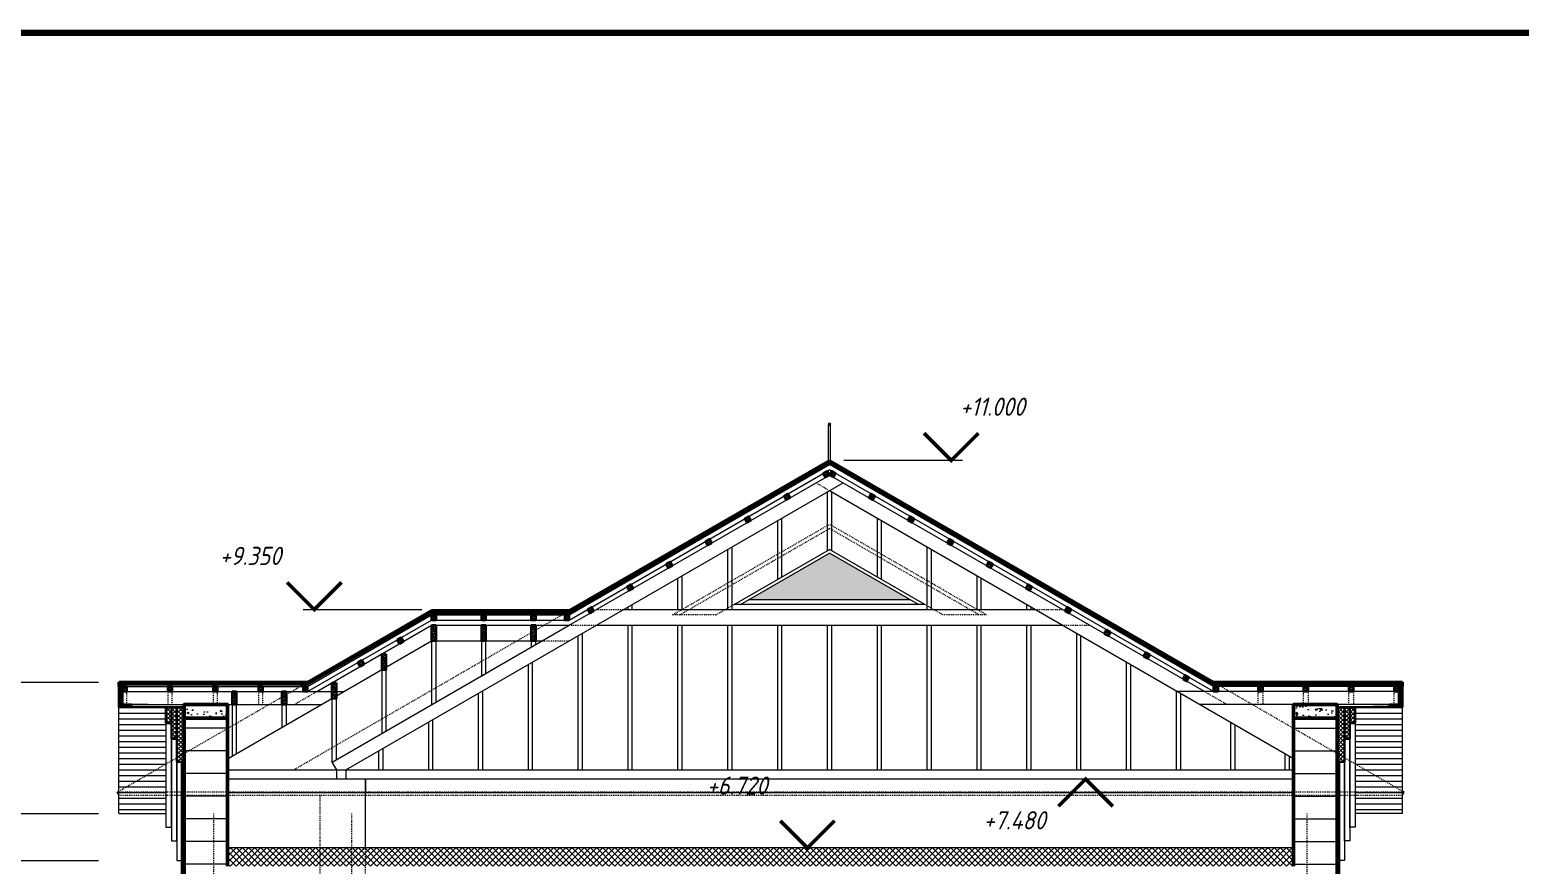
# Model space of a CAD drawing. Header units: millimetres. Extents: x 54 to 1314, y 20 to 614.
# Drawn here: x 1001.5 to 1166, y 220.1 to 312.3 of the extents above; entities that cross this region are included whole.
import ezdxf

# ---------------------------------------------------------------- set-up
doc = ezdxf.new("R2010")
doc.units = ezdxf.units.MM
doc.linetypes.add('ACAD_ISO02W100', pattern=[15, 12, -3])
doc.linetypes.add('CENTER2', pattern=[1.125, 0.75, -0.125, 0.125, -0.125])
for name, color, linetype, lineweight in [('A_ПЕРЕГОР', 213, 'Continuous', 40), ('A_САНТЕХ', 42, 'Continuous', 13), ('A_УТЕП-ЛЬ', 41, 'Continuous', 15), ('А_ВЫСОТН.ОТМЕТКИ', 161, 'Continuous', 20), ('А_ДЕРЕВО', 43, 'Continuous', 30), ('А_КИРПИЧ ОБЛИЦ.', 250, 'Continuous', 30), ('А_КОНСТР.БЕТОН', 6, 'Continuous', 50), ('А_МОНОЛИТНЫЙ Ж.Б. ШТРИХ.', 173, 'Continuous', 5), ('А_НЕВИДИМЫЕ', 8, 'ACAD_ISO02W100', 9), ('А_ОКНА', 4, 'Continuous', 13), ('А_ПЕРВЫЙ ПЛАН', 102, 'Continuous', 15), ('А_СТЕНЫ ГАЗОБЕТОН', 5, 'Continuous', 50), ('А_ШТРИХ.ОКОН', 140, 'Continuous', 9), ('А_ШТУКАТУРКА ФАСАД', 7, 'Continuous', 15), ('ЛИСТ', 7, 'Continuous', 18), ('ОСИ', 40, 'CENTER2', 18)]:
    doc.layers.add(name, color=color, linetype=linetype, lineweight=lineweight)
doc.styles.add('ROMANS', font='romans.shx', dxfattribs={"width": 0.8, "oblique": 15})
pattern_1 = [(180, (291676.81716, -36986.86674), (-1e-16, -0.625), [])]
pattern_2 = [(135, (1017.05517, 236.13638), (0.2245064, 0.2245064), []), (45, (1017.05517, 236.13638), (0.2245064, -0.2245064), [])]
pattern_3 = [(45, (586.10271, 185.09004), (-0.1122532, 0.1122532), []), (135, (586.10271, 185.09004), (-0.336759605, 0.1122532), [0.396875, -0.238125])]
pattern_4 = [(45, (583.73233, 183.7215), (-0.1122532, 0.1122532), []), (135, (583.73233, 183.7215), (-0.336759605, 0.1122532), [0.396875, -0.238125])]
pattern_5 = [(45, (604.59201, 196.71372), (-0.1122532, 0.1122532), []), (135, (604.59201, 196.71372), (-0.336759605, 0.1122532), [0.396875, -0.238125])]
pattern_6 = [(45, (608.92214, 199.21372), (-0.1122532, 0.1122532), []), (135, (608.92214, 199.21372), (-0.336759605, 0.1122532), [0.396875, -0.238125])]
pattern_7 = [(130, (1146.5551, 234.2364), (-1.821847, -0.15939), [0.1905, -2.0955]), (185, (1146.5551, 234.2364), (0.352428, 1.910566), [0.1524, -1.6764]), (79.549, (1146.4033, 234.2231), (-1.469425, 1.751167), [0.1619, -1.7809]), (133.8158, (1146.5551, 234.7444), (-2.71079, -0.420423), [0.28575, -3.14325]), (83.3644, (1146.3292, 234.7093), (-2.37404, 2.474256), [0.24285, -2.67135]), (188.816, (1146.5551, 234.7444), (-2.374046, 2.47425), [0.2286, -2.5146]), (159, (1146.3011, 234.6174), (-1.516149, -1.022655), [0.1905, -2.0955]), (214, (1146.3011, 234.6174), (-0.61802, 1.84188), [0.1524, -1.6764]), (108.5486, (1146.1748, 234.5322), (-2.134165, 0.819229), [0.1619, -1.7809]), (142.5, (1146.55515, 234.2364), (-0.030886, 0.8455504), [0, -1.65608, 0, -1.7018, 0, -1.68275]), (172.5, (1146.55515, 234.2364), (-0.6681966, 1.001806), [0, -0.97028, 0, -1.61798, 0, -0.64135]), (212.5, (1147.1216, 234.2364), (-1.355906, -0.0572874), [0, -0.635, 0, -1.9812, 0, -2.6289]), (222.5, (1147.3756, 234.2364), (-1.481292, 0.254265), [0, -0.8255, 0, -1.31572, 0, -1.8669])]
pattern_8 = [(45, (600.26188, 194.21372), (-0.1122532, 0.1122532), []), (135, (600.26188, 194.21372), (-0.336759605, 0.1122532), [0.396875, -0.238125])]
pattern_9 = [(45, (595.93176, 191.71372), (-0.1122532, 0.1122532), []), (135, (595.93176, 191.71372), (-0.336759605, 0.1122532), [0.396875, -0.238125])]
pattern_10 = [(45, (591.60163, 189.21372), (-0.1122532, 0.1122532), []), (135, (591.60163, 189.21372), (-0.336759605, 0.1122532), [0.396875, -0.238125])]
pattern_11 = [(45, (587.2715, 186.71372), (-0.1122532, 0.1122532), []), (135, (587.2715, 186.71372), (-0.336759605, 0.1122532), [0.396875, -0.238125])]
pattern_12 = [(45, (582.94137, 184.21372), (-0.1122532, 0.1122532), []), (135, (582.94137, 184.21372), (-0.336759605, 0.1122532), [0.396875, -0.238125])]
pattern_13 = [(45, (530.20017, 164.56506), (-0.1122532, 0.1122532), []), (135, (530.20017, 164.56506), (-0.336759605, 0.1122532), [0.396875, -0.238125])]
pattern_14 = [(45, (530.20017, 164.86315), (-0.1122532, 0.1122532), []), (135, (530.20017, 164.86315), (-0.336759605, 0.1122532), [0.396875, -0.238125])]
pattern_15 = [(45, (525.27087, 164.56506), (-0.1122532, 0.1122532), []), (135, (525.27087, 164.56506), (-0.336759605, 0.1122532), [0.396875, -0.238125])]

msp = doc.modelspace()

# ---------------------------------------------------------------- hatches: boundary and pattern name
at = {"layer": 'A_УТЕП-ЛЬ', "lineweight": 5}
h = msp.add_hatch(dxfattribs=at)
h.set_pattern_fill('ANSI37', color=256, scale=0.1, style=0)
h.set_pattern_definition(pattern_2)
h.paths.add_polyline_path([(1017.155, 235.804), (1016.555, 235.804), (1016.555, 237.536), (1018.555, 237.536), (1018.555, 237.536), (1018.555, 232.336), (1018.555, 231.532), (1017.755, 231.532), (1017.755, 234.072), (1017.155, 234.072)])
h = msp.add_hatch(dxfattribs=at)
h.set_pattern_fill('ANSI37', color=256, scale=0.1, style=0)
h.set_pattern_definition(pattern_2)
h.paths.add_polyline_path([(1147.155, 235.804), (1147.755, 235.804), (1147.755, 237.536), (1145.755, 237.536), (1145.755, 237.536), (1145.755, 232.336), (1145.755, 231.532), (1146.555, 231.532), (1146.555, 234.072), (1147.155, 234.072)])
h = msp.add_hatch(dxfattribs=at)
h.set_pattern_fill('ANSI37', color=256, scale=0.15, style=0)
h.set_pattern_definition([(135, (1180.5741, 220.02), (0.3367596, 0.3367596), []), (45, (1180.5741, 220.02), (0.3367596, -0.3367596), [])])
h.paths.add_polyline_path([(1140.955, 220.02), (1140.955, 222.02), (1023.355, 222.02), (1023.355, 220.02)])
at = {"layer": 'А_ДЕРЕВО', "lineweight": 5, "ltscale": 100}
h = msp.add_hatch(dxfattribs=at)
h.set_pattern_fill('ANSI38', color=256, scale=0.05, style=0)
h.set_pattern_definition(pattern_6)
h.paths.add_polyline_path([(1089.505, 263.589), (1089.072, 263.339), (1089.322, 262.906), (1089.755, 263.156)])
h = msp.add_hatch(dxfattribs=at)
h.set_pattern_fill('ANSI38', color=256, scale=0.05, style=0)
h.set_pattern_definition(pattern_6)
h.paths.add_polyline_path([(1090.005, 263.589), (1090.438, 263.339), (1090.188, 262.906), (1089.755, 263.156)])
h = msp.add_hatch(dxfattribs=at)
h.set_pattern_fill('ANSI38', color=256, scale=0.05, style=0)
h.set_pattern_definition(pattern_5)
h.paths.add_polyline_path([(1085.175, 261.089), (1084.742, 260.839), (1084.992, 260.406), (1085.425, 260.656)])
h = msp.add_hatch(dxfattribs=at)
h.set_pattern_fill('ANSI38', color=256, scale=0.05, style=0)
h.set_pattern_definition(pattern_5)
h.paths.add_polyline_path([(1094.335, 261.089), (1094.768, 260.839), (1094.518, 260.406), (1094.085, 260.656)])
h = msp.add_hatch(dxfattribs=at)
h.set_pattern_fill('ANSI38', color=256, scale=0.05, style=0)
h.set_pattern_definition(pattern_8)
h.paths.add_polyline_path([(1080.845, 258.589), (1080.412, 258.339), (1080.662, 257.906), (1081.095, 258.156)])
h = msp.add_hatch(dxfattribs=at)
h.set_pattern_fill('ANSI38', color=256, scale=0.05, style=0)
h.set_pattern_definition(pattern_8)
h.paths.add_polyline_path([(1098.665, 258.589), (1099.098, 258.339), (1098.848, 257.906), (1098.415, 258.156)])
h = msp.add_hatch(dxfattribs=at)
h.set_pattern_fill('ANSI38', color=256, scale=0.05, style=0)
h.set_pattern_definition(pattern_9)
h.paths.add_polyline_path([(1076.515, 256.089), (1076.082, 255.839), (1076.332, 255.406), (1076.765, 255.656)])
h = msp.add_hatch(dxfattribs=at)
h.set_pattern_fill('ANSI38', color=256, scale=0.05, style=0)
h.set_pattern_definition(pattern_9)
h.paths.add_polyline_path([(1102.996, 256.089), (1103.429, 255.839), (1103.179, 255.406), (1102.746, 255.656)])
h = msp.add_hatch(dxfattribs=at)
h.set_pattern_fill('ANSI38', color=256, scale=0.05, style=0)
h.set_pattern_definition(pattern_10)
h.paths.add_polyline_path([(1072.185, 253.589), (1071.752, 253.339), (1072.002, 252.906), (1072.435, 253.156)])
h = msp.add_hatch(dxfattribs=at)
h.set_pattern_fill('ANSI38', color=256, scale=0.05, style=0)
h.set_pattern_definition(pattern_10)
h.paths.add_polyline_path([(1107.326, 253.589), (1107.759, 253.339), (1107.509, 252.906), (1107.076, 253.156)])
h = msp.add_hatch(dxfattribs=at)
h.set_pattern_fill('ANSI38', color=256, scale=0.05, style=0)
h.set_pattern_definition(pattern_11)
h.paths.add_polyline_path([(1067.855, 251.089), (1067.422, 250.839), (1067.672, 250.406), (1068.105, 250.656)])
h = msp.add_hatch(dxfattribs=at)
h.set_pattern_fill('ANSI38', color=256, scale=0.05, style=0)
h.set_pattern_definition(pattern_11)
h.paths.add_polyline_path([(1111.656, 251.089), (1112.089, 250.839), (1111.839, 250.406), (1111.406, 250.656)])
h = msp.add_hatch(dxfattribs=at)
h.set_pattern_fill('ANSI38', color=256, scale=0.05, style=0)
h.set_pattern_definition(pattern_12)
h.paths.add_polyline_path([(1063.524, 248.589), (1063.091, 248.339), (1063.341, 247.906), (1063.774, 248.156)])
h = msp.add_hatch(dxfattribs=at)
h.set_pattern_fill('ANSI38', color=256, scale=0.05, style=0)
h.set_pattern_definition(pattern_12)
h.paths.add_polyline_path([(1115.986, 248.589), (1116.419, 248.339), (1116.169, 247.906), (1115.736, 248.156)])
h = msp.add_hatch(dxfattribs=at)
h.set_pattern_fill('ANSI38', color=256, scale=0.05, style=0)
h.set_pattern_definition(pattern_3)
h.paths.add_polyline_path([(1046.355, 247.741), (1045.855, 247.741), (1045.855, 247.163), (1046.355, 247.163)])
h = msp.add_hatch(dxfattribs=at)
h.set_pattern_fill('ANSI38', color=256, scale=0.05, style=0)
h.set_pattern_definition(pattern_3)
h.paths.add_polyline_path([(1051.855, 247.741), (1051.355, 247.741), (1051.355, 247.163), (1051.855, 247.163)])
h = msp.add_hatch(dxfattribs=at)
h.set_pattern_fill('ANSI38', color=256, scale=0.05, style=0)
h.set_pattern_definition(pattern_3)
h.paths.add_polyline_path([(1057.355, 247.741), (1056.855, 247.741), (1056.855, 247.163), (1057.355, 247.163)])
h = msp.add_hatch(dxfattribs=at)
h.set_pattern_fill('ANSI38', color=256, scale=0.05, style=0)
h.set_pattern_definition([(45, (584.4592, 185.09004), (-0.1122532, 0.1122532), []), (135, (584.4592, 185.09004), (-0.336759605, 0.1122532), [0.396875, -0.238125])])
h.paths.add_polyline_path([(1061.055, 247.741), (1060.555, 247.741), (1060.555, 247.163), (1061.055, 247.163)])
h = msp.add_hatch(dxfattribs=at)
h.set_pattern_fill('ANSI38', color=256, scale=0.05, style=0)
h.set_pattern_definition(pattern_4)
h.paths.add_polyline_path([(1042.499, 245.226), (1042.066, 244.976), (1042.316, 244.543), (1042.749, 244.793)])
h = msp.add_hatch(dxfattribs=at)
h.set_pattern_fill('ANSI38', color=256, scale=0.05, style=0)
h.set_pattern_definition(pattern_3)
h.paths.add_polyline_path([(1046.355, 246.586), (1045.855, 246.586), (1045.855, 244.854), (1046.355, 244.854)])
h = msp.add_hatch(dxfattribs=at)
h.set_pattern_fill('ANSI38', color=256, scale=0.05, style=0)
h.set_pattern_definition(pattern_3)
h.paths.add_polyline_path([(1051.855, 246.586), (1051.355, 246.586), (1051.355, 244.854), (1051.855, 244.854)])
h = msp.add_hatch(dxfattribs=at)
h.set_pattern_fill('ANSI38', color=256, scale=0.05, style=0)
h.set_pattern_definition(pattern_3)
h.paths.add_polyline_path([(1057.355, 246.586), (1056.855, 246.586), (1056.855, 244.854), (1057.355, 244.854)])
h = msp.add_hatch(dxfattribs=at)
h.set_pattern_fill('ANSI38', color=256, scale=0.05, style=0)
h.set_pattern_definition([(45, (604.59201, 181.71372), (-0.1122532, 0.1122532), []), (135, (604.59201, 181.71372), (-0.336759605, 0.1122532), [0.396875, -0.238125])])
h.paths.add_polyline_path([(1120.316, 246.089), (1120.749, 245.839), (1120.499, 245.406), (1120.066, 245.656)])
h = msp.add_hatch(dxfattribs=at)
h.set_pattern_fill('ANSI38', color=256, scale=0.05, style=0)
h.set_pattern_definition([(45, (580.60271, 181.91461), (-0.1122532, 0.1122532), []), (135, (580.60271, 181.91461), (-0.336759605, 0.1122532), [0.396875, -0.238125])])
h.paths.add_polyline_path([(1040.855, 243.41), (1040.355, 243.41), (1040.355, 241.678), (1040.855, 241.678)])
h = msp.add_hatch(dxfattribs=at)
h.set_pattern_fill('ANSI38', color=256, scale=0.05, style=0)
h.set_pattern_definition([(45, (600.26188, 179.21372), (-0.1122532, 0.1122532), []), (135, (600.26188, 179.21372), (-0.336759605, 0.1122532), [0.396875, -0.238125])])
h.paths.add_polyline_path([(1124.646, 243.589), (1125.079, 243.339), (1124.829, 242.906), (1124.396, 243.156)])
h = msp.add_hatch(dxfattribs=at)
h.set_pattern_fill('ANSI38', color=256, scale=0.05, style=0)
h.set_pattern_definition(pattern_4)
h.paths.add_polyline_path([(1038.169, 242.726), (1037.736, 242.476), (1037.986, 242.043), (1038.419, 242.293)])
h = msp.add_hatch(dxfattribs=at)
h.set_pattern_fill('ANSI38', color=256, scale=0.05, style=0)
h.set_pattern_definition([(45, (575.10271, 178.73919), (-0.1122532, 0.1122532), []), (135, (575.10271, 178.73919), (-0.336759605, 0.1122532), [0.396875, -0.238125])])
h.paths.add_polyline_path([(1035.355, 240.235), (1034.855, 240.235), (1034.855, 238.503), (1035.355, 238.503)])
h = msp.add_hatch(dxfattribs=at)
h.set_pattern_fill('ANSI38', color=256, scale=0.05, style=0)
h.set_pattern_definition([(45, (595.93176, 176.71372), (-0.1122532, 0.1122532), []), (135, (595.93176, 176.71372), (-0.336759605, 0.1122532), [0.396875, -0.238125])])
h.paths.add_polyline_path([(1128.976, 241.089), (1129.409, 240.839), (1129.159, 240.406), (1128.726, 240.656)])
h = msp.add_hatch(dxfattribs=at)
h.set_pattern_fill('ANSI38', color=256, scale=0.05, style=0)
h.set_pattern_definition(pattern_13)
h.paths.add_polyline_path([(1011.755, 237.636), (1011.455, 237.636), (1011.455, 239.848), (1011.755, 239.848)])
h = msp.add_hatch(dxfattribs=at)
h.set_pattern_fill('ANSI38', color=256, scale=0.05, style=0)
h.set_pattern_definition(pattern_13)
h.paths.add_polyline_path([(1012.255, 239.848), (1011.755, 239.848), (1011.755, 239.27), (1012.255, 239.27)])
h = msp.add_hatch(dxfattribs=at)
h.set_pattern_fill('ANSI38', color=256, scale=0.05, style=0)
h.set_pattern_definition(pattern_13)
h.paths.add_polyline_path([(1017.255, 239.848), (1016.755, 239.848), (1016.755, 239.27), (1017.255, 239.27)])
h = msp.add_hatch(dxfattribs=at)
h.set_pattern_fill('ANSI38', color=256, scale=0.05, style=0)
h.set_pattern_definition(pattern_13)
h.paths.add_polyline_path([(1022.255, 239.848), (1021.755, 239.848), (1021.755, 239.27), (1022.255, 239.27)])
h = msp.add_hatch(dxfattribs=at)
h.set_pattern_fill('ANSI38', color=256, scale=0.05, style=0)
h.set_pattern_definition([(45, (564.10271, 177.77457), (-0.1122532, 0.1122532), []), (135, (564.10271, 177.77457), (-0.336759605, 0.1122532), [0.396875, -0.238125])])
h.paths.add_polyline_path([(1024.355, 239.27), (1023.855, 239.27), (1023.855, 237.836), (1024.355, 237.836)])
h = msp.add_hatch(dxfattribs=at)
h.set_pattern_fill('ANSI38', color=256, scale=0.05, style=0)
h.set_pattern_definition(pattern_13)
h.paths.add_polyline_path([(1027.255, 239.848), (1026.755, 239.848), (1026.755, 239.27), (1027.255, 239.27)])
h = msp.add_hatch(dxfattribs=at)
h.set_pattern_fill('ANSI38', color=256, scale=0.05, style=0)
h.set_pattern_definition([(45, (569.60271, 177.77457), (-0.1122532, 0.1122532), []), (135, (569.60271, 177.77457), (-0.336759605, 0.1122532), [0.396875, -0.238125])])
h.paths.add_polyline_path([(1029.855, 239.27), (1029.355, 239.27), (1029.355, 237.836), (1029.855, 237.836)])
h = msp.add_hatch(dxfattribs=at)
h.set_pattern_fill('ANSI38', color=256, scale=0.05, style=0)
h.set_pattern_definition(pattern_15)
h.paths.add_polyline_path([(1032.184, 239.848), (1031.684, 239.848), (1031.684, 239.27), (1032.184, 239.27)])
h = msp.add_hatch(dxfattribs=at)
h.set_pattern_fill('ANSI38', color=256, scale=0.05, style=0)
h.set_pattern_definition(pattern_15)
h.paths.add_polyline_path([(1132.126, 239.848), (1132.626, 239.848), (1132.626, 239.27), (1132.126, 239.27)])
h = msp.add_hatch(dxfattribs=at)
h.set_pattern_fill('ANSI38', color=256, scale=0.05, style=0)
h.set_pattern_definition(pattern_13)
h.paths.add_polyline_path([(1137.055, 239.848), (1137.555, 239.848), (1137.555, 239.27), (1137.055, 239.27)])
h = msp.add_hatch(dxfattribs=at)
h.set_pattern_fill('ANSI38', color=256, scale=0.05, style=0)
h.set_pattern_definition(pattern_13)
h.paths.add_polyline_path([(1142.055, 239.848), (1142.555, 239.848), (1142.555, 239.27), (1142.055, 239.27)])
h = msp.add_hatch(dxfattribs=at)
h.set_pattern_fill('ANSI38', color=256, scale=0.05, style=0)
h.set_pattern_definition(pattern_13)
h.paths.add_polyline_path([(1147.055, 239.848), (1147.555, 239.848), (1147.555, 239.27), (1147.055, 239.27)])
h = msp.add_hatch(dxfattribs=at)
h.set_pattern_fill('ANSI38', color=256, scale=0.05, style=0)
h.set_pattern_definition(pattern_13)
h.paths.add_polyline_path([(1152.055, 239.848), (1152.555, 239.848), (1152.555, 239.27), (1152.055, 239.27)])
h = msp.add_hatch(dxfattribs=at)
h.set_pattern_fill('ANSI38', color=256, scale=0.05, style=0)
h.set_pattern_definition(pattern_13)
h.paths.add_polyline_path([(1152.555, 237.636), (1152.855, 237.636), (1152.855, 239.848), (1152.555, 239.848)])
h = msp.add_hatch(dxfattribs=at)
h.set_pattern_fill('ANSI38', color=256, scale=0.05, style=0)
h.set_pattern_definition(pattern_14)
h.paths.add_polyline_path([(1011.755, 237.836), (1012.755, 237.836), (1012.755, 237.636), (1011.755, 237.636)])
h = msp.add_hatch(dxfattribs=at)
h.set_pattern_fill('ANSI38', color=256, scale=0.05, style=0)
h.set_pattern_definition(pattern_14)
h.paths.add_polyline_path([(1152.555, 237.836), (1151.555, 237.836), (1151.555, 237.636), (1152.555, 237.636)])
at = {"layer": 'А_МОНОЛИТНЫЙ Ж.Б. ШТРИХ.', "ltscale": 100}
h = msp.add_hatch(dxfattribs=at)
h.set_pattern_fill('AR-CONC', color=256, scale=0.01)
h.set_pattern_definition(pattern_7)
h.paths.add_polyline_path([(1023.355, 236.336), (1023.355, 237.836), (1018.555, 237.836), (1018.555, 236.336)])
h = msp.add_hatch(dxfattribs=at)
h.set_pattern_fill('AR-CONC', color=256, scale=0.01)
h.set_pattern_definition(pattern_7)
h.paths.add_polyline_path([(1140.955, 236.336), (1140.955, 237.836), (1145.755, 237.836), (1145.755, 236.336)])
at = {"layer": 'А_ШТРИХ.ОКОН', "ltscale": 100}
h = msp.add_hatch(color=256, dxfattribs=at)
h.set_gradient(color1=(116, 208, 231), one_color=1, tint=1, name='INVCURVED')
h.paths.add_polyline_path([(1098.713, 249.38), (1089.755, 254.551), (1080.797, 249.38)])
at = {"layer": 'А_ШТУКАТУРКА ФАСАД'}
h = msp.add_hatch(dxfattribs=at)
h.set_pattern_fill('ANSI31', color=255, scale=5, angle=135)
h.set_pattern_definition(pattern_1)
h.paths.add_polyline_path([(1011.355, 237.536), (1016.555, 237.536), (1016.555, 225.82), (1011.355, 225.82)])
h = msp.add_hatch(dxfattribs=at)
h.set_pattern_fill('ANSI31', color=255, scale=5, angle=135)
h.set_pattern_definition(pattern_1)
h.paths.add_polyline_path([(1152.955, 237.536), (1147.755, 237.536), (1147.755, 225.82), (1152.955, 225.82)])

# ---------------------------------------------------------------- linework, layer by layer
at = {"layer": 'A_ПЕРЕГОР'}
for p, q in [((1061.055, 248.199), (1089.755, 264.769)), ((1132.126, 240.306), (1089.755, 264.769)), ((1061.055, 247.97), (1089.755, 264.539)), ((1132.126, 240.077), (1089.755, 264.539)), ((1032.184, 240.306), (1045.855, 248.199)), ((1032.184, 240.077), (1045.855, 247.97)), ((1045.855, 248.199), (1061.055, 248.199)), ((1045.855, 247.97), (1061.055, 247.97)), ((1011.355, 240.306), (1032.184, 240.306)), ((1011.355, 239.848), (1011.355, 240.306)), ((1011.355, 240.077), (1032.184, 240.077)), ((1152.955, 240.306), (1132.126, 240.306)), ((1152.955, 240.077), (1132.126, 240.077)), ((1152.955, 239.848), (1152.955, 240.306))]:
    msp.add_line(p, q, dxfattribs=at)
for points in [[(1018.555, 215.12), (1018.355, 215.12), (1018.355, 231.532), (1018.555, 231.532)], [(1145.755, 215.12), (1145.955, 215.12), (1145.955, 231.532), (1145.755, 231.532)]]:
    msp.add_lwpolyline(points, close=True, dxfattribs=at)
at = {"layer": 'A_САНТЕХ', "lineweight": 20}
for p, q in [((1061.055, 247.741), (1089.755, 264.31)), ((1132.126, 239.848), (1089.755, 264.31)), ((1032.184, 239.848), (1045.855, 247.741)), ((1045.855, 247.741), (1061.055, 247.741)), ((1011.355, 239.848), (1032.184, 239.848)), ((1152.955, 239.848), (1132.126, 239.848))]:
    msp.add_line(p, q, dxfattribs=at)
at = {"layer": 'A_УТЕП-ЛЬ', "lineweight": 9}
msp.add_line((1140.955, 222.02), (1023.355, 222.02), dxfattribs=at)
at = {"layer": 'А_ВЫСОТН.ОТМЕТКИ'}
for p, q in [((1104.421, 264.769), (1091.324, 264.769)), ((1031.687, 248.314), (1044.783, 248.314)), ((997.087, 240.306), (1009.118, 240.306)), ((996.61, 225.82), (1009.118, 225.82)), ((997.085, 220.62), (1009.118, 220.62))]:
    msp.add_line(p, q, dxfattribs=at)
for points in [[(1116.056, 268.812, 0, 0, 0), (1103.195, 268.812, 0, 0, 0), (1103.195, 264.769, 0.4, 0.4, 0), (1100.195, 267.769, 0.4, 0.4, 0), (1103.195, 264.769, 0.4, 0.4, 0), (1106.195, 267.769, 0.4, 0.4, 0)], [(1020.051, 252.358, 0, 0, 0), (1032.912, 252.358, 0, 0, 0), (1032.912, 248.314, 0.4, 0.4, 0), (1035.912, 251.314, 0.4, 0.4, 0), (1032.912, 248.314, 0.4, 0.4, 0), (1029.912, 251.314, 0.4, 0.4, 0)], [(1105.147, 223.191, 0, 0, 0), (1118.009, 223.191, 0, 0, 0), (1118.009, 229.62, 0.4, 0.4, 0), (1121.009, 226.62, 0.4, 0.4, 0), (1118.009, 229.62, 0.4, 0.4, 0), (1115.009, 226.62, 0.4, 0.4, 0)], [(1074.463, 227.02, 0, 0, 0), (1087.324, 227.02, 0, 0, 0), (1087.324, 222.02, 0.4, 0.4, 0), (1090.324, 225.02, 0.4, 0.4, 0), (1087.324, 222.02, 0.4, 0.4, 0), (1084.324, 225.02, 0.4, 0.4, 0)]]:
    msp.add_lwpolyline(points, format="xyseb", dxfattribs=at)
at = {"layer": 'А_ДЕРЕВО', "ltscale": 100}
for points in [[(1089.755, 263.156), (1089.322, 262.906), (1089.072, 263.339), (1089.505, 263.589)], [(1089.755, 263.156), (1090.188, 262.906), (1090.438, 263.339), (1090.005, 263.589)], [(1085.425, 260.656), (1084.992, 260.406), (1084.742, 260.839), (1085.175, 261.089)], [(1094.085, 260.656), (1094.518, 260.406), (1094.768, 260.839), (1094.335, 261.089)], [(1081.095, 258.156), (1080.662, 257.906), (1080.412, 258.339), (1080.845, 258.589)], [(1098.415, 258.156), (1098.848, 257.906), (1099.098, 258.339), (1098.665, 258.589)], [(1076.765, 255.656), (1076.332, 255.406), (1076.082, 255.839), (1076.515, 256.089)], [(1102.746, 255.656), (1103.179, 255.406), (1103.429, 255.839), (1102.996, 256.089)], [(1072.435, 253.156), (1072.002, 252.906), (1071.752, 253.339), (1072.185, 253.589)], [(1107.076, 253.156), (1107.509, 252.906), (1107.759, 253.339), (1107.326, 253.589)], [(1068.105, 250.656), (1067.672, 250.406), (1067.422, 250.839), (1067.855, 251.089)], [(1111.406, 250.656), (1111.839, 250.406), (1112.089, 250.839), (1111.656, 251.089)], [(1063.774, 248.156), (1063.341, 247.906), (1063.091, 248.339), (1063.524, 248.589)], [(1115.736, 248.156), (1116.169, 247.906), (1116.419, 248.339), (1115.986, 248.589)], [(1046.355, 247.741), (1045.855, 247.741), (1045.855, 247.163), (1046.355, 247.163)], [(1051.855, 247.741), (1051.355, 247.741), (1051.355, 247.163), (1051.855, 247.163)], [(1057.355, 247.741), (1056.855, 247.741), (1056.855, 247.163), (1057.355, 247.163)], [(1061.055, 247.741), (1060.555, 247.741), (1060.555, 247.163), (1061.055, 247.163)], [(1042.749, 244.793), (1042.316, 244.543), (1042.066, 244.976), (1042.499, 245.226)], [(1046.355, 246.586), (1045.855, 246.586), (1045.855, 244.854), (1046.355, 244.854)], [(1051.855, 246.586), (1051.355, 246.586), (1051.355, 244.854), (1051.855, 244.854)], [(1057.355, 246.586), (1056.855, 246.586), (1056.855, 244.854), (1057.355, 244.854)], [(1120.066, 245.656), (1120.499, 245.406), (1120.749, 245.839), (1120.316, 246.089)], [(1040.855, 243.41), (1040.355, 243.41), (1040.355, 241.678), (1040.855, 241.678)], [(1124.396, 243.156), (1124.829, 242.906), (1125.079, 243.339), (1124.646, 243.589)], [(1038.419, 242.293), (1037.986, 242.043), (1037.736, 242.476), (1038.169, 242.726)], [(1035.355, 240.235), (1034.855, 240.235), (1034.855, 238.503), (1035.355, 238.503)], [(1128.726, 240.656), (1129.159, 240.406), (1129.409, 240.839), (1128.976, 241.089)], [(1011.455, 239.848), (1011.755, 239.848), (1011.755, 237.636), (1011.455, 237.636)], [(1012.255, 239.848), (1011.755, 239.848), (1011.755, 239.27), (1012.255, 239.27)], [(1017.255, 239.848), (1016.755, 239.848), (1016.755, 239.27), (1017.255, 239.27)], [(1022.255, 239.848), (1021.755, 239.848), (1021.755, 239.27), (1022.255, 239.27)], [(1024.355, 239.27), (1023.855, 239.27), (1023.855, 237.836), (1024.355, 237.836)], [(1027.255, 239.848), (1026.755, 239.848), (1026.755, 239.27), (1027.255, 239.27)], [(1029.855, 239.27), (1029.355, 239.27), (1029.355, 237.836), (1029.855, 237.836)], [(1032.184, 239.848), (1031.684, 239.848), (1031.684, 239.27), (1032.184, 239.27)], [(1132.126, 239.848), (1132.626, 239.848), (1132.626, 239.27), (1132.126, 239.27)], [(1137.055, 239.848), (1137.555, 239.848), (1137.555, 239.27), (1137.055, 239.27)], [(1142.055, 239.848), (1142.555, 239.848), (1142.555, 239.27), (1142.055, 239.27)], [(1147.055, 239.848), (1147.555, 239.848), (1147.555, 239.27), (1147.055, 239.27)], [(1152.055, 239.848), (1152.555, 239.848), (1152.555, 239.27), (1152.055, 239.27)], [(1152.855, 239.848), (1152.555, 239.848), (1152.555, 237.636), (1152.855, 237.636)], [(1011.755, 237.636), (1012.755, 237.636), (1012.755, 237.836), (1011.755, 237.836)], [(1152.555, 237.636), (1151.555, 237.636), (1151.555, 237.836), (1152.555, 237.836)]]:
    msp.add_lwpolyline(points, close=True, dxfattribs=at)
at = {"layer": 'А_КИРПИЧ ОБЛИЦ.', "color": 7}
for p, q in [((1011.355, 237.536), (1011.355, 239.848)), ((1152.955, 237.536), (1152.955, 239.848)), ((1011.355, 237.536), (1018.555, 237.536)), ((1152.955, 237.536), (1145.755, 237.536))]:
    msp.add_line(p, q, dxfattribs=at)
for points in [[(1016.555, 235.804), (1017.155, 235.804), (1017.155, 237.536), (1016.555, 237.536)], [(1017.155, 234.072), (1017.755, 234.072), (1017.755, 237.536), (1017.155, 237.536)], [(1017.755, 231.532), (1018.555, 231.532), (1018.555, 237.536), (1017.755, 237.536)], [(1146.555, 231.532), (1145.755, 231.532), (1145.755, 237.536), (1146.555, 237.536)], [(1147.155, 234.072), (1146.555, 234.072), (1146.555, 237.536), (1147.155, 237.536)], [(1147.755, 235.804), (1147.155, 235.804), (1147.155, 237.536), (1147.755, 237.536)]]:
    msp.add_lwpolyline(points, close=True, dxfattribs=at)
at = {"layer": 'А_КОНСТР.БЕТОН', "color": 1, "ltscale": 5}
for points in [[(1023.355, 236.336), (1018.555, 236.336), (1018.555, 237.836), (1023.355, 237.836)], [(1140.955, 236.336), (1145.755, 236.336), (1145.755, 237.836), (1140.955, 237.836)]]:
    msp.add_lwpolyline(points, close=True, dxfattribs=at)
at = {"layer": 'А_НЕВИДИМЫЕ', "ltscale": 0.0001}
for p, q in [((1089.755, 261.424), (1088.255, 262.29)), ((1072.435, 247.725), (1089.755, 257.725)), ((1073.231, 247.725), (1089.755, 257.265)), ((1107.076, 247.725), (1089.755, 257.725)), ((1106.279, 247.725), (1089.755, 257.265)), ((1064.055, 248.318), (1067.055, 248.318)), ((1077.231, 247.725), (1079.231, 248.88)), ((1102.279, 247.725), (1100.279, 248.88)), ((1112.455, 248.318), (1115.455, 248.318)), ((1030.608, 230.62), (1061.055, 248.199)), ((1077.231, 247.725), (1072.435, 247.725)), ((1107.076, 247.725), (1102.279, 247.725)), ((1061.055, 246.586), (1064.055, 246.586)), ((1115.455, 246.586), (1118.455, 246.586)), ((1058.055, 244.854), (1061.055, 244.854)), ((1011.355, 228.28), (1032.184, 240.306)), ((1152.955, 228.28), (1132.126, 240.306)), ((1030.701, 237.836), (1033.184, 239.27)), ((1133.61, 237.836), (1131.126, 239.27)), ((1152.955, 228.165), (1011.156, 228.165)), ((1152.955, 227.82), (1011.355, 227.82)), ((1033.555, 154.82), (1033.555, 227.82)), ((1038.555, 175.82), (1038.555, 222.02))]:
    msp.add_line(p, q, dxfattribs=at)
for points in [[(1012.255, 239.27), (1011.755, 239.27), (1011.755, 237.836), (1012.255, 237.836)], [(1017.255, 239.27), (1016.755, 239.27), (1016.755, 237.836), (1017.255, 237.836)], [(1022.255, 239.27), (1021.755, 239.27), (1021.755, 237.836), (1022.255, 237.836)], [(1027.255, 239.27), (1026.755, 239.27), (1026.755, 237.836), (1027.255, 237.836)], [(1137.055, 239.27), (1137.555, 239.27), (1137.555, 237.836), (1137.055, 237.836)], [(1142.055, 239.27), (1142.555, 239.27), (1142.555, 237.836), (1142.055, 237.836)], [(1147.055, 239.27), (1147.555, 239.27), (1147.555, 237.836), (1147.055, 237.836)], [(1152.055, 239.27), (1152.555, 239.27), (1152.555, 237.836), (1152.055, 237.836)]]:
    msp.add_lwpolyline(points, close=True, dxfattribs=at)
at = {"layer": 'А_ОКНА', "ltscale": 100}
for p, q in [((1079.931, 248.88), (1089.755, 254.551)), ((1099.579, 248.88), (1089.755, 254.551)), ((1098.713, 249.38), (1080.797, 249.38))]:
    msp.add_line(p, q, dxfattribs=at)
at = {"layer": 'А_ПЕРВЫЙ ПЛАН', "ltscale": 100}
for p, q in [((1089.63, 264.696), (1089.63, 268.669)), ((1089.63, 268.669), (1089.88, 268.669)), ((1089.88, 264.696), (1089.88, 268.669)), ((1061.055, 247.163), (1089.755, 263.733)), ((1061.055, 246.586), (1089.755, 263.156)), ((1132.126, 239.27), (1089.755, 263.733)), ((1131.126, 239.27), (1089.755, 263.156)), ((1036.402, 230.62), (1091.255, 262.29)), ((1140.955, 231.863), (1089.755, 261.424)), ((1079.231, 248.88), (1089.755, 254.955)), ((1100.279, 248.88), (1089.755, 254.955)), ((1067.055, 248.318), (1112.455, 248.318)), ((1100.279, 248.88), (1079.231, 248.88)), ((1032.184, 239.27), (1045.855, 247.163)), ((1045.855, 247.163), (1061.055, 247.163)), ((1033.184, 239.27), (1045.855, 246.586)), ((1034.902, 231.486), (1061.055, 246.586)), ((1045.855, 246.586), (1061.055, 246.586)), ((1064.055, 246.586), (1115.455, 246.586)), ((1023.355, 231.863), (1045.855, 244.854)), ((1045.855, 244.854), (1058.055, 244.854)), ((1011.755, 239.27), (1036.184, 239.27)), ((1152.555, 239.27), (1128.126, 239.27)), ((1011.755, 237.836), (1033.701, 237.836)), ((1014.605, 237.836), (1011.755, 237.836)), ((1018.555, 237.886), (1018.555, 237.836)), ((1152.555, 237.836), (1130.61, 237.836)), ((1145.755, 237.886), (1145.755, 237.836)), ((1149.705, 237.836), (1152.555, 237.836)), ((1023.355, 230.62), (1140.955, 230.62)), ((1035.402, 230.62), (1034.902, 231.486)), ((1011.156, 228.165), (1011.355, 228.28)), ((1011.355, 227.82), (1011.156, 228.165)), ((1011.156, 228.165), (1011.355, 228.165)), ((1011.355, 227.82), (1011.156, 228.165)), ((1038.555, 222.02), (1038.555, 228.12)), ((1153.154, 228.165), (1152.955, 228.28)), ((1152.955, 227.82), (1153.154, 228.165)), ((1153.154, 228.165), (1152.955, 228.165)), ((1152.955, 227.82), (1153.154, 228.165))]:
    msp.add_line(p, q, dxfattribs=at)
for points in [[(1089.505, 261.279), (1089.505, 254.811)], [(1090.005, 254.811), (1090.005, 261.279)], [(1084.505, 251.924), (1084.505, 258.393)], [(1095.005, 258.393), (1095.005, 251.924)], [(1084.005, 258.104), (1084.005, 251.636)], [(1095.505, 251.636), (1095.505, 258.104)], [(1078.505, 254.929), (1078.505, 248.318)], [(1079.005, 248.318), (1079.005, 255.217)], [(1100.505, 255.217), (1100.505, 248.318)], [(1101.005, 248.318), (1101.005, 254.929)], [(1073.005, 251.753), (1073.005, 248.318)], [(1073.505, 248.318), (1073.505, 252.042)], [(1106.005, 252.042), (1106.005, 248.318)], [(1106.505, 248.318), (1106.505, 251.753)], [(1067.505, 248.578), (1067.505, 248.318)], [(1068.005, 248.318), (1068.005, 248.866)], [(1111.505, 248.866), (1111.505, 248.318)], [(1112.005, 248.318), (1112.005, 248.578)], [(1062.005, 245.402), (1062.005, 230.62), (1062.505, 230.62)], [(1062.505, 230.62), (1062.505, 245.691)], [(1067.505, 246.586), (1067.505, 230.62), (1068.005, 230.62)], [(1068.005, 230.62), (1068.005, 246.586)], [(1073.005, 246.586), (1073.005, 230.62), (1073.505, 230.62)], [(1073.505, 230.62), (1073.505, 246.586)], [(1078.505, 246.586), (1078.505, 230.62), (1079.005, 230.62)], [(1079.005, 230.62), (1079.005, 246.586)], [(1084.005, 246.586), (1084.005, 230.62), (1084.505, 230.62)], [(1084.505, 230.62), (1084.505, 246.586)], [(1089.505, 246.586), (1089.505, 230.62), (1090.005, 230.62)], [(1090.005, 230.62), (1090.005, 246.586)], [(1095.005, 246.586), (1095.005, 230.62), (1095.505, 230.62)], [(1095.505, 230.62), (1095.505, 246.586)], [(1100.505, 246.586), (1100.505, 230.62), (1101.005, 230.62)], [(1101.005, 230.62), (1101.005, 246.586)], [(1106.005, 246.586), (1106.005, 230.62), (1106.505, 230.62)], [(1106.505, 230.62), (1106.505, 246.586)], [(1111.505, 246.586), (1111.505, 230.62), (1112.005, 230.62)], [(1112.005, 230.62), (1112.005, 246.586)], [(1117.001, 245.693), (1117.001, 230.62), (1117.501, 230.62)], [(1117.501, 230.62), (1117.501, 245.405)], [(1045.855, 244.854), (1045.855, 237.81), (1046.355, 238.099), (1046.355, 244.854), (1045.855, 244.854)], [(1056.505, 242.227), (1056.505, 230.62), (1057.005, 230.62)], [(1057.005, 230.62), (1057.005, 242.515)], [(1122.501, 242.518), (1122.501, 230.62), (1123.001, 230.62)], [(1123.001, 230.62), (1123.001, 242.229)], [(1040.355, 241.678), (1040.355, 234.635), (1040.855, 234.923), (1040.855, 241.678), (1040.355, 241.678)], [(1034.855, 238.503), (1034.855, 231.459), (1035.355, 231.748), (1035.355, 238.503), (1034.855, 238.503)], [(1051.005, 239.051), (1051.005, 230.62), (1051.505, 230.62)], [(1051.505, 230.62), (1051.505, 239.34)], [(1128.001, 239.343), (1128.001, 230.62), (1128.501, 230.62)], [(1128.501, 230.62), (1128.501, 239.054)], [(1023.855, 237.836), (1023.855, 232.152)], [(1024.355, 232.441), (1024.355, 237.836), (1023.855, 237.836)], [(1029.355, 237.836), (1029.355, 235.327)], [(1029.855, 235.616), (1029.855, 237.836), (1029.355, 237.836)], [(1045.505, 235.876), (1045.505, 230.62), (1046.005, 230.62)], [(1046.005, 230.62), (1046.005, 236.165)], [(1134.001, 235.878), (1134.001, 230.62), (1134.501, 230.62)], [(1134.501, 230.62), (1134.501, 235.59)], [(1040.005, 232.701), (1040.005, 230.62), (1040.505, 230.62)], [(1040.505, 230.62), (1040.505, 232.989)], [(1140.001, 232.414), (1140.001, 230.62), (1140.501, 230.62)], [(1140.501, 230.62), (1140.501, 232.126)]]:
    msp.add_lwpolyline(points, dxfattribs=at)
for points in [[(1051.855, 244.854), (1051.355, 244.854), (1051.355, 240.986), (1051.855, 241.274)], [(1057.355, 244.854), (1056.855, 244.854), (1056.855, 244.161), (1057.355, 244.45)], [(1036.402, 229.62), (1035.402, 229.62), (1035.402, 230.62), (1036.402, 230.62)], [(1023.355, 228.12), (1038.555, 228.12), (1038.555, 229.62), (1023.355, 229.62)], [(1038.555, 228.12), (1140.955, 228.12), (1140.955, 229.62), (1038.555, 229.62)]]:
    msp.add_lwpolyline(points, close=True, dxfattribs=at)
msp.add_circle((1089.755, 268.794), 0.125, dxfattribs=at)
at = {"layer": 'А_СТЕНЫ ГАЗОБЕТОН', "ltscale": 100}
for p, q in [((1018.555, 215.12), (1018.555, 236.336)), ((1023.355, 220.02), (1023.355, 236.336)), ((1140.955, 220.02), (1140.955, 236.336)), ((1145.755, 215.12), (1145.755, 236.336))]:
    msp.add_line(p, q, dxfattribs=at)
at = {"layer": 'А_СТЕНЫ ГАЗОБЕТОН', "lineweight": 9, "ltscale": 100}
for p, q in [((1023.355, 235.22), (1018.555, 235.22)), ((1140.955, 235.22), (1145.755, 235.22)), ((1023.355, 232.72), (1018.555, 232.72)), ((1140.955, 232.72), (1145.755, 232.72)), ((1023.355, 230.22), (1018.555, 230.22)), ((1140.955, 230.22), (1145.755, 230.22)), ((1023.355, 227.72), (1018.555, 227.72)), ((1140.955, 227.72), (1145.755, 227.72)), ((1023.355, 225.22), (1018.555, 225.22)), ((1140.955, 225.22), (1145.755, 225.22)), ((1023.355, 222.72), (1018.555, 222.72)), ((1140.955, 222.72), (1145.755, 222.72)), ((1023.355, 220.22), (1018.555, 220.22)), ((1140.955, 220.22), (1145.755, 220.22))]:
    msp.add_line(p, q, dxfattribs=at)
at = {"layer": 'А_ШТУКАТУРКА ФАСАД', "color": 7}
for p, q in [((1011.355, 225.82), (1011.355, 237.536)), ((1152.955, 225.82), (1152.955, 237.536)), ((1011.355, 225.82), (1011.355, 227.82)), ((1152.955, 225.82), (1152.955, 227.82)), ((1011.355, 225.82), (1016.555, 225.82)), ((1152.955, 225.82), (1147.755, 225.82))]:
    msp.add_line(p, q, dxfattribs=at)
for points in [[(1016.555, 224.32), (1017.155, 224.32), (1017.155, 235.804), (1016.555, 235.804)], [(1147.755, 224.32), (1147.155, 224.32), (1147.155, 235.804), (1147.755, 235.804)], [(1017.155, 222.82), (1017.755, 222.82), (1017.755, 234.072), (1017.155, 234.072)], [(1147.155, 222.82), (1146.555, 222.82), (1146.555, 234.072), (1147.155, 234.072)], [(1017.755, 220.62), (1018.355, 220.62), (1018.355, 231.532), (1017.755, 231.532)], [(1146.555, 220.62), (1145.955, 220.62), (1145.955, 231.532), (1146.555, 231.532)]]:
    msp.add_lwpolyline(points, close=True, dxfattribs=at)
at = {"layer": 'ЛИСТ', "const_width": 0.7}
msp.add_lwpolyline([(914.025, 24.917), (1309.025, 24.917), (1309.025, 311.917), (914.025, 311.917)], close=True, dxfattribs=at)
at = {"layer": 'ОСИ', "ltscale": 0.01}
for p, q in [((1021.855, 126.184), (1021.855, 225.82)), ((1037.055, 126.184), (1037.055, 225.82)), ((1142.455, 126.184), (1142.455, 225.82))]:
    msp.add_line(p, q, dxfattribs=at)

# ---------------------------------------------------------------- texts
at = {"layer": 'А_ВЫСОТН.ОТМЕТКИ', "style": 'ROMANS', "oblique": 15, "width": 0.85}
for s, p in [('+11.000', (1104.162, 269.692)), ('+9.350', (1022.474, 253.238)), ('+6.720', (1076.223, 227.9)), ('+7.480', (1106.747, 224.071))]:
    msp.add_text(s, height=2, dxfattribs=at).set_placement(p)

doc.saveas('drawing.dxf')
